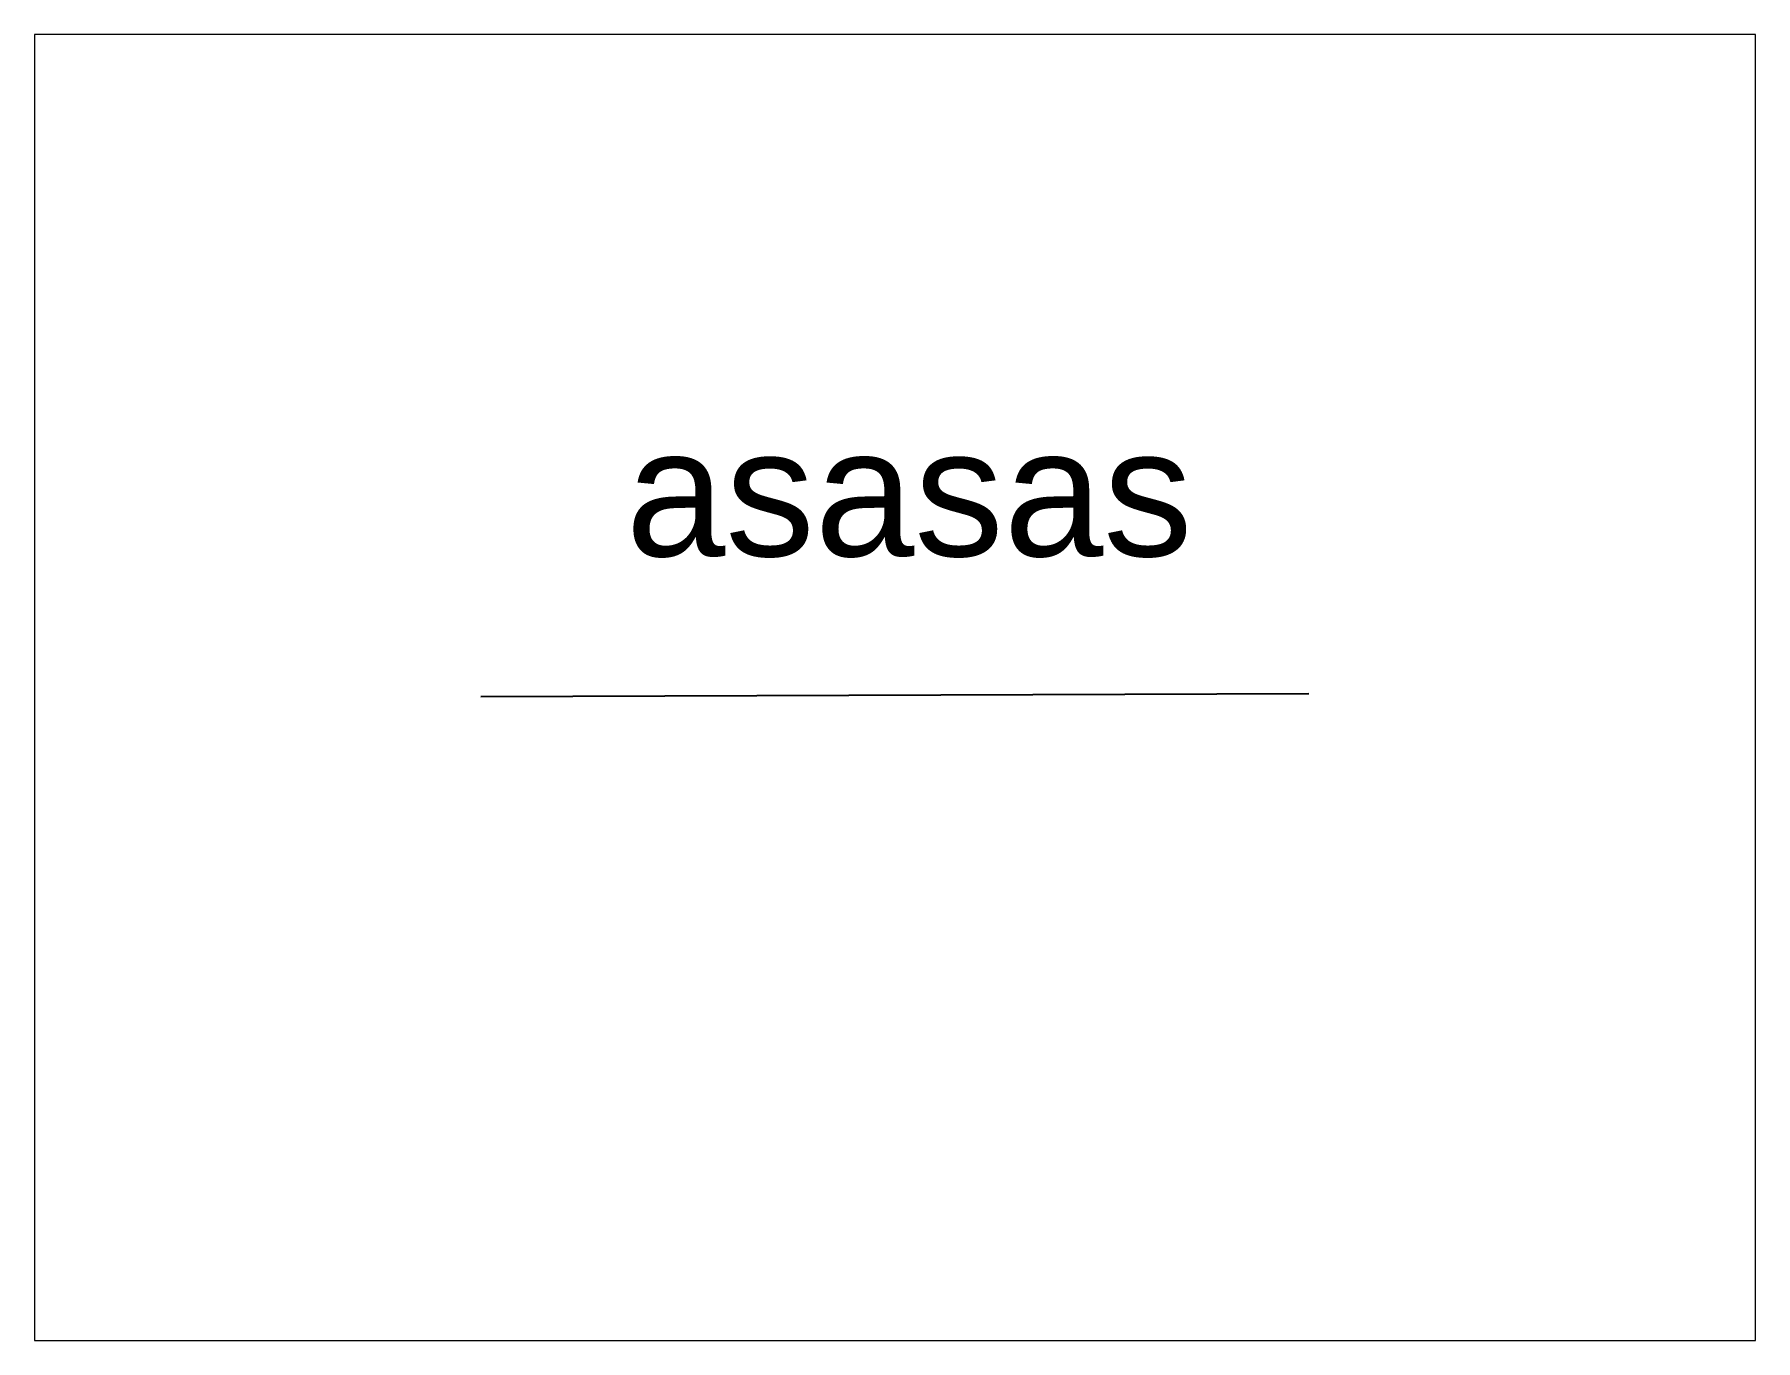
# Paper-space layout 'Layout1' of a CAD drawing. Header units: millimetres. Extents: x 26 to 231, y 20 to 176.
# The model-space entities are those that its viewports show. They can reach past a viewport. Long polylines and large blocks are cut down to what shows.
import ezdxf

# ---------------------------------------------------------------- set-up
doc = ezdxf.new("R2010")
doc.units = ezdxf.units.MM
doc.styles.get("Standard").update_dxf_attribs({"font": 'arial.ttf'})

# ---------------------------------------------------------------- blocks, each defined once
blk = doc.blocks.new('block1')
blk.add_line((2387.6, 5110.4), (3680.3, 5114.8))
at = {"insert": (2613.9, 5529.3), "char_height": 200, "attachment_point": 1}
blk.add_mtext_dynamic_manual_height_columns('asasas^I', width=2108.926, gutter_width=12.5, heights=[0], dxfattribs=at)
blk = doc.blocks.new('BL1')
blk.add_blockref('block1', (0, 0))
blk.add_attdef('ATRIBUTOTEST', (3172.1, 5382.3), '', height=2.5)

msp = doc.modelspace()

# ---------------------------------------------------------------- block references
msp.add_blockref('BL1', (0, 0)).add_auto_attribs({'ATRIBUTOTEST': 'TESTTEST'})

psp = doc.layouts.get("Layout1")

# ---------------------------------------------------------------- viewports
at = {"layer": '0'}
psp.add_viewport(center=(128.5, 97.5), size=(205.6, 156), view_center_point=(3034.3, 5124.25), view_height=2039.2748, dxfattribs=at)

doc.saveas('drawing.dxf')
